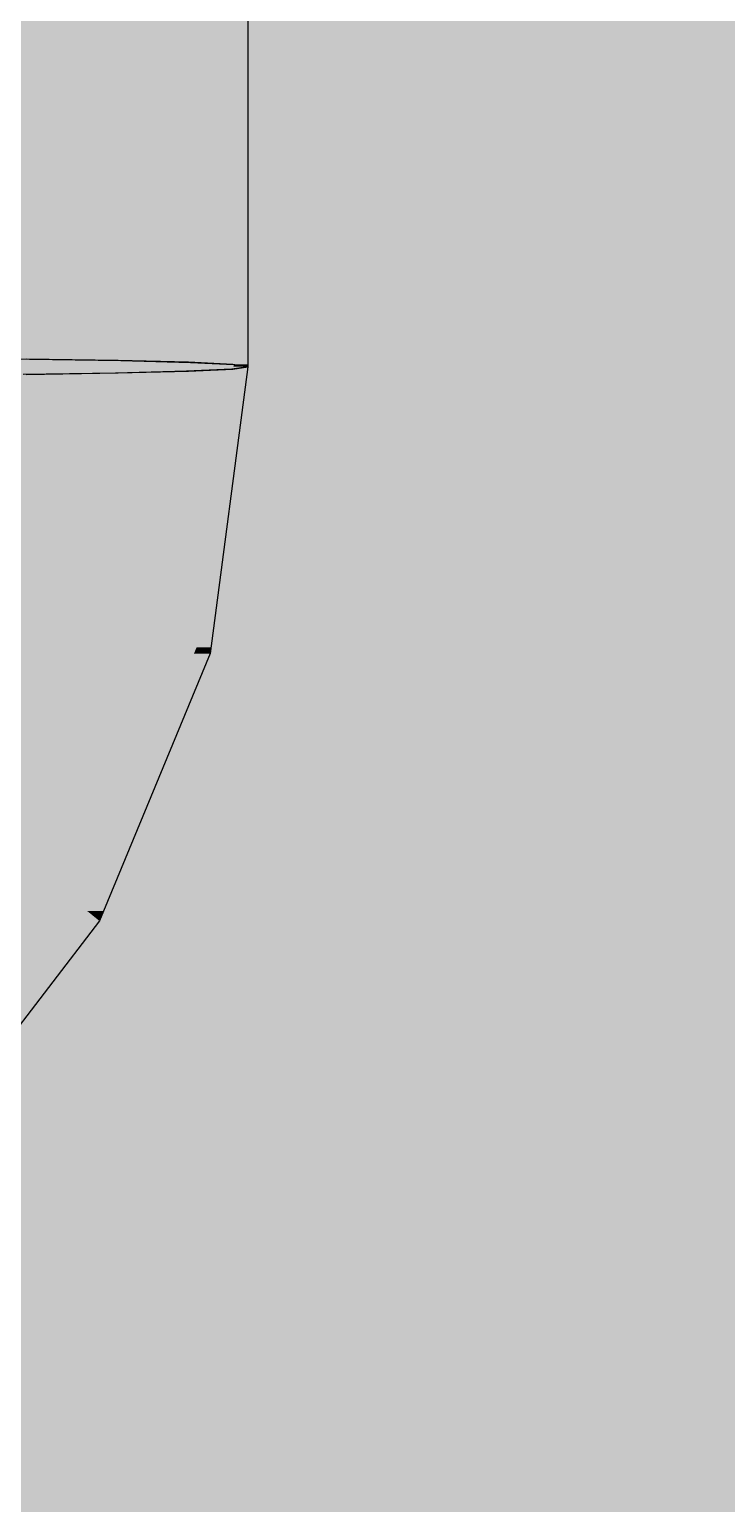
# Model space of a CAD drawing. Extents: x 0 to 756, y -25 to 420.
# Drawn here: x 385.621 to 387.036, y 243.158 to 246.149 of the extents above; entities that cross this region are included whole.
import ezdxf

# ---------------------------------------------------------------- set-up
doc = ezdxf.new("R2010")
doc.units = 0
doc.layers.get('0').update_dxf_attribs({"lineweight": 25})
doc.layers.add('S_Schmutzwasser', color=7, linetype='Continuous', lineweight=35, true_color=0x808040)
doc.layers.add('S_Schmutzwasser-Shading', color=7, linetype='Continuous', lineweight=35, true_color=0x808040)
doc.layers.add('WAND_HOLZ_NICHT_TRAGEND', color=7, linetype='Continuous', lineweight=13)

# ---------------------------------------------------------------- blocks, each defined once
blk = doc.blocks.new('Shading-A0T78OODOY', base_point=(384.4191, 257.9231))
at = {"layer": 'S_Schmutzwasser-Shading', "color": 59, "true_color": 0x484824}
for points in [[(386.0644, 245.4693), (386.0337, 245.4693), (386.0644, 248.3032)], [(386.0337, 245.4693), (386.0644, 248.3032), (386.0337, 248.3032)], [(386.0644, 245.4646), (386.0644, 245.4693), (386.0337, 245.4693)], [(385.7713, 244.3599), (385.7384, 244.3599), (385.9877, 244.8824)], [(385.7384, 244.3599), (385.9877, 244.8824), (385.9548, 244.8824)], [(385.9877, 244.8824), (385.9548, 244.8824), (385.96, 244.8949)], [(385.4258, 243.9005), (385.3858, 243.9005), (385.763, 244.3399)], [(385.3858, 243.9005), (385.763, 244.3399), (385.723, 244.3399)], [(385.763, 244.3399), (385.723, 244.3399), (385.7384, 244.3599)], [(385.763, 244.3399), (385.7713, 244.3599), (385.7384, 244.3599)]]:
    blk.add_solid(points, dxfattribs=at)
at = {"layer": 'S_Schmutzwasser-Shading', "color": 59, "true_color": 0x58582c}
for points in [[(386.0337, 245.4736), (385.9438, 245.4736), (386.0337, 247.4596)], [(385.9438, 245.4736), (386.0337, 247.4596), (385.9438, 247.4596)], [(386.0337, 245.4693), (386.0337, 245.4736), (385.9438, 245.4736)], [(385.96, 244.8949), (385.8635, 244.8949), (385.8749, 244.9226)], [(385.7588, 244.4092), (385.6623, 244.4092), (385.96, 244.8949)], [(385.6623, 244.4092), (385.96, 244.8949), (385.8635, 244.8949)], [(385.7384, 244.3599), (385.6245, 244.3599), (385.6623, 244.4092)], [(385.7384, 244.3599), (385.7588, 244.4092), (385.6623, 244.4092)], [(385.4379, 243.9684), (385.3241, 243.9684), (385.7384, 244.3599)], [(385.3241, 243.9684), (385.7384, 244.3599), (385.6245, 244.3599)]]:
    blk.add_solid(points, dxfattribs=at)
at = {"layer": 'S_Schmutzwasser-Shading', "color": 47, "true_color": 0x727239}
for points in [[(385.8008, 245.9921), (385.6143, 245.9921), (385.8008, 246.6714)], [(385.6143, 245.9921), (385.8008, 246.6714), (385.6143, 246.6714)], [(385.8008, 245.4802), (385.6143, 245.4802), (385.8008, 245.9921)], [(385.6143, 245.4802), (385.8008, 245.9921), (385.6143, 245.9921)], [(385.7451, 245.0144), (385.5595, 245.0144), (385.806, 245.4772)], [(385.5595, 245.0144), (385.806, 245.4772), (385.6204, 245.4772)], [(385.8008, 245.4773), (385.8008, 245.4802), (385.6143, 245.4802)], [(385.806, 245.4772), (385.6204, 245.4772), (385.6208, 245.4801)], [(385.7383, 244.9633), (385.5383, 244.9633), (385.5595, 245.0144)], [(385.7383, 244.9633), (385.7451, 245.0144), (385.5595, 245.0144)], [(385.5798, 244.5805), (385.3798, 244.5805), (385.7383, 244.9633)], [(385.3798, 244.5805), (385.7383, 244.9633), (385.5383, 244.9633)]]:
    blk.add_solid(points, dxfattribs=at)
at = {"layer": 'S_Schmutzwasser-Shading', "color": 37, "true_color": 0x666633}
for points in [[(385.9438, 245.4773), (385.8008, 245.4773), (385.9438, 246.6714)], [(385.8008, 245.4773), (385.9438, 246.6714), (385.8008, 246.6714)], [(385.8803, 244.9633), (385.7383, 244.9633), (385.9475, 245.4735)], [(385.7383, 244.9633), (385.9475, 245.4735), (385.8055, 245.4735)], [(385.9438, 245.4736), (385.9438, 245.4773), (385.8008, 245.4773)], [(385.9475, 245.4735), (385.8055, 245.4735), (385.806, 245.4772)], [(385.8749, 244.9226), (385.7215, 244.9226), (385.7383, 244.9633)], [(385.8749, 244.9226), (385.8803, 244.9633), (385.7383, 244.9633)], [(385.6935, 244.4845), (385.54, 244.4845), (385.8749, 244.9226)], [(385.54, 244.4845), (385.8749, 244.9226), (385.7215, 244.9226)], [(385.6623, 244.4092), (385.6935, 244.4845), (385.54, 244.4845)]]:
    blk.add_solid(points, dxfattribs=at)
at = {"layer": 'S_Schmutzwasser-Shading', "color": 59, "true_color": 0x57572b}
for points in [[(386.0356, 245.4691), (385.9469, 245.4691), (385.9475, 245.4735)], [(385.9636, 244.9226), (385.8749, 244.9226), (386.0356, 245.4691)], [(385.8749, 244.9226), (386.0356, 245.4691), (385.9469, 245.4691)], [(385.96, 244.8949), (385.9636, 244.9226), (385.8749, 244.9226)]]:
    blk.add_solid(points, dxfattribs=at)
at = {"layer": 'S_Schmutzwasser-Shading', "color": 49, "true_color": 0x474723}
for points in [[(385.9894, 244.8949), (385.96, 244.8949), (386.0643, 245.4644)], [(385.96, 244.8949), (386.0643, 245.4644), (386.035, 245.4644)], [(386.0643, 245.4644), (386.035, 245.4644), (386.0356, 245.4691)], [(385.9877, 244.8824), (385.9894, 244.8949), (385.96, 244.8949)]]:
    blk.add_solid(points, dxfattribs=at)
at = {"layer": 'S_Schmutzwasser-Shading', "color": 37, "true_color": 0x676733}
for points in [[(385.6623, 244.4092), (385.4822, 244.4092), (385.54, 244.4845)], [(385.4045, 244.0732), (385.2245, 244.0732), (385.6623, 244.4092)], [(385.2245, 244.0732), (385.6623, 244.4092), (385.4822, 244.4092)]]:
    blk.add_solid(points, dxfattribs=at)
blk = doc.blocks.new('Referenz-A0T78OQ1OY')
at = {"layer": 'WAND_HOLZ_NICHT_TRAGEND', "color": 0, "lineweight": 18}
for points in [[(382.6792, 231.8649), (387.2792, 231.8649), (382.6792, 292.5329)], [(387.2792, 231.8649), (387.2792, 292.5329), (382.6792, 292.5329)]]:
    blk.add_solid(points, dxfattribs=at)
blk = doc.blocks.new('Abwasser Schnellansicht-A0T78P25OY', base_point=(372.6815, 239.1809))
at = {"color": 0, "linetype": 'ByBlock', "lineweight": -2, "ltscale": 0.25}
for p, q in [((386.0644, 258.2783), (386.0644, 245.4646)), ((385.4045, 245.4819), (385.6208, 245.4801)), ((385.8007, 245.4773), (385.6144, 245.4802)), ((385.6208, 245.4801), (385.806, 245.4772)), ((385.9438, 245.4736), (385.8007, 245.4773)), ((385.806, 245.4772), (385.9475, 245.4735)), ((386.0337, 245.4693), (385.9438, 245.4736)), ((385.9475, 245.4735), (386.0356, 245.4691)), ((385.7955, 245.4518), (385.6079, 245.4489)), ((385.6144, 245.449), (385.8007, 245.4519)), ((385.94, 245.4555), (385.7955, 245.4518)), ((385.8007, 245.4519), (385.9438, 245.4556)), ((386.0317, 245.4598), (385.94, 245.4555)), ((385.9438, 245.4556), (386.0337, 245.4599)), ((386.0643, 245.4644), (385.9877, 244.8824)), ((386.0643, 245.4644), (386.0317, 245.4598)), ((386.0644, 245.4646), (386.0337, 245.4693)), ((386.0337, 245.4599), (386.0644, 245.4646)), ((386.0356, 245.4691), (386.0643, 245.4644)), ((385.9877, 244.8824), (385.763, 244.3399)), ((385.763, 244.3399), (385.4056, 243.8741))]:
    blk.add_line(p, q, dxfattribs=at)

msp = doc.modelspace()

# ---------------------------------------------------------------- block references
at = {"color": 8, "lineweight": 25, "ltscale": 0.25, "true_color": 0x808080}
msp.add_blockref('Referenz-A0T78OQ1OY', (0, 0), dxfattribs=at)
at = {"layer": 'S_Schmutzwasser', "lineweight": 25, "ltscale": 0.25}
msp.add_blockref('Abwasser Schnellansicht-A0T78P25OY', (372.6815, 239.1809), dxfattribs=at)
at = {"layer": 'S_Schmutzwasser'}
msp.add_blockref('Shading-A0T78OODOY', (384.4191, 257.9231), dxfattribs=at)

doc.saveas('drawing.dxf')
